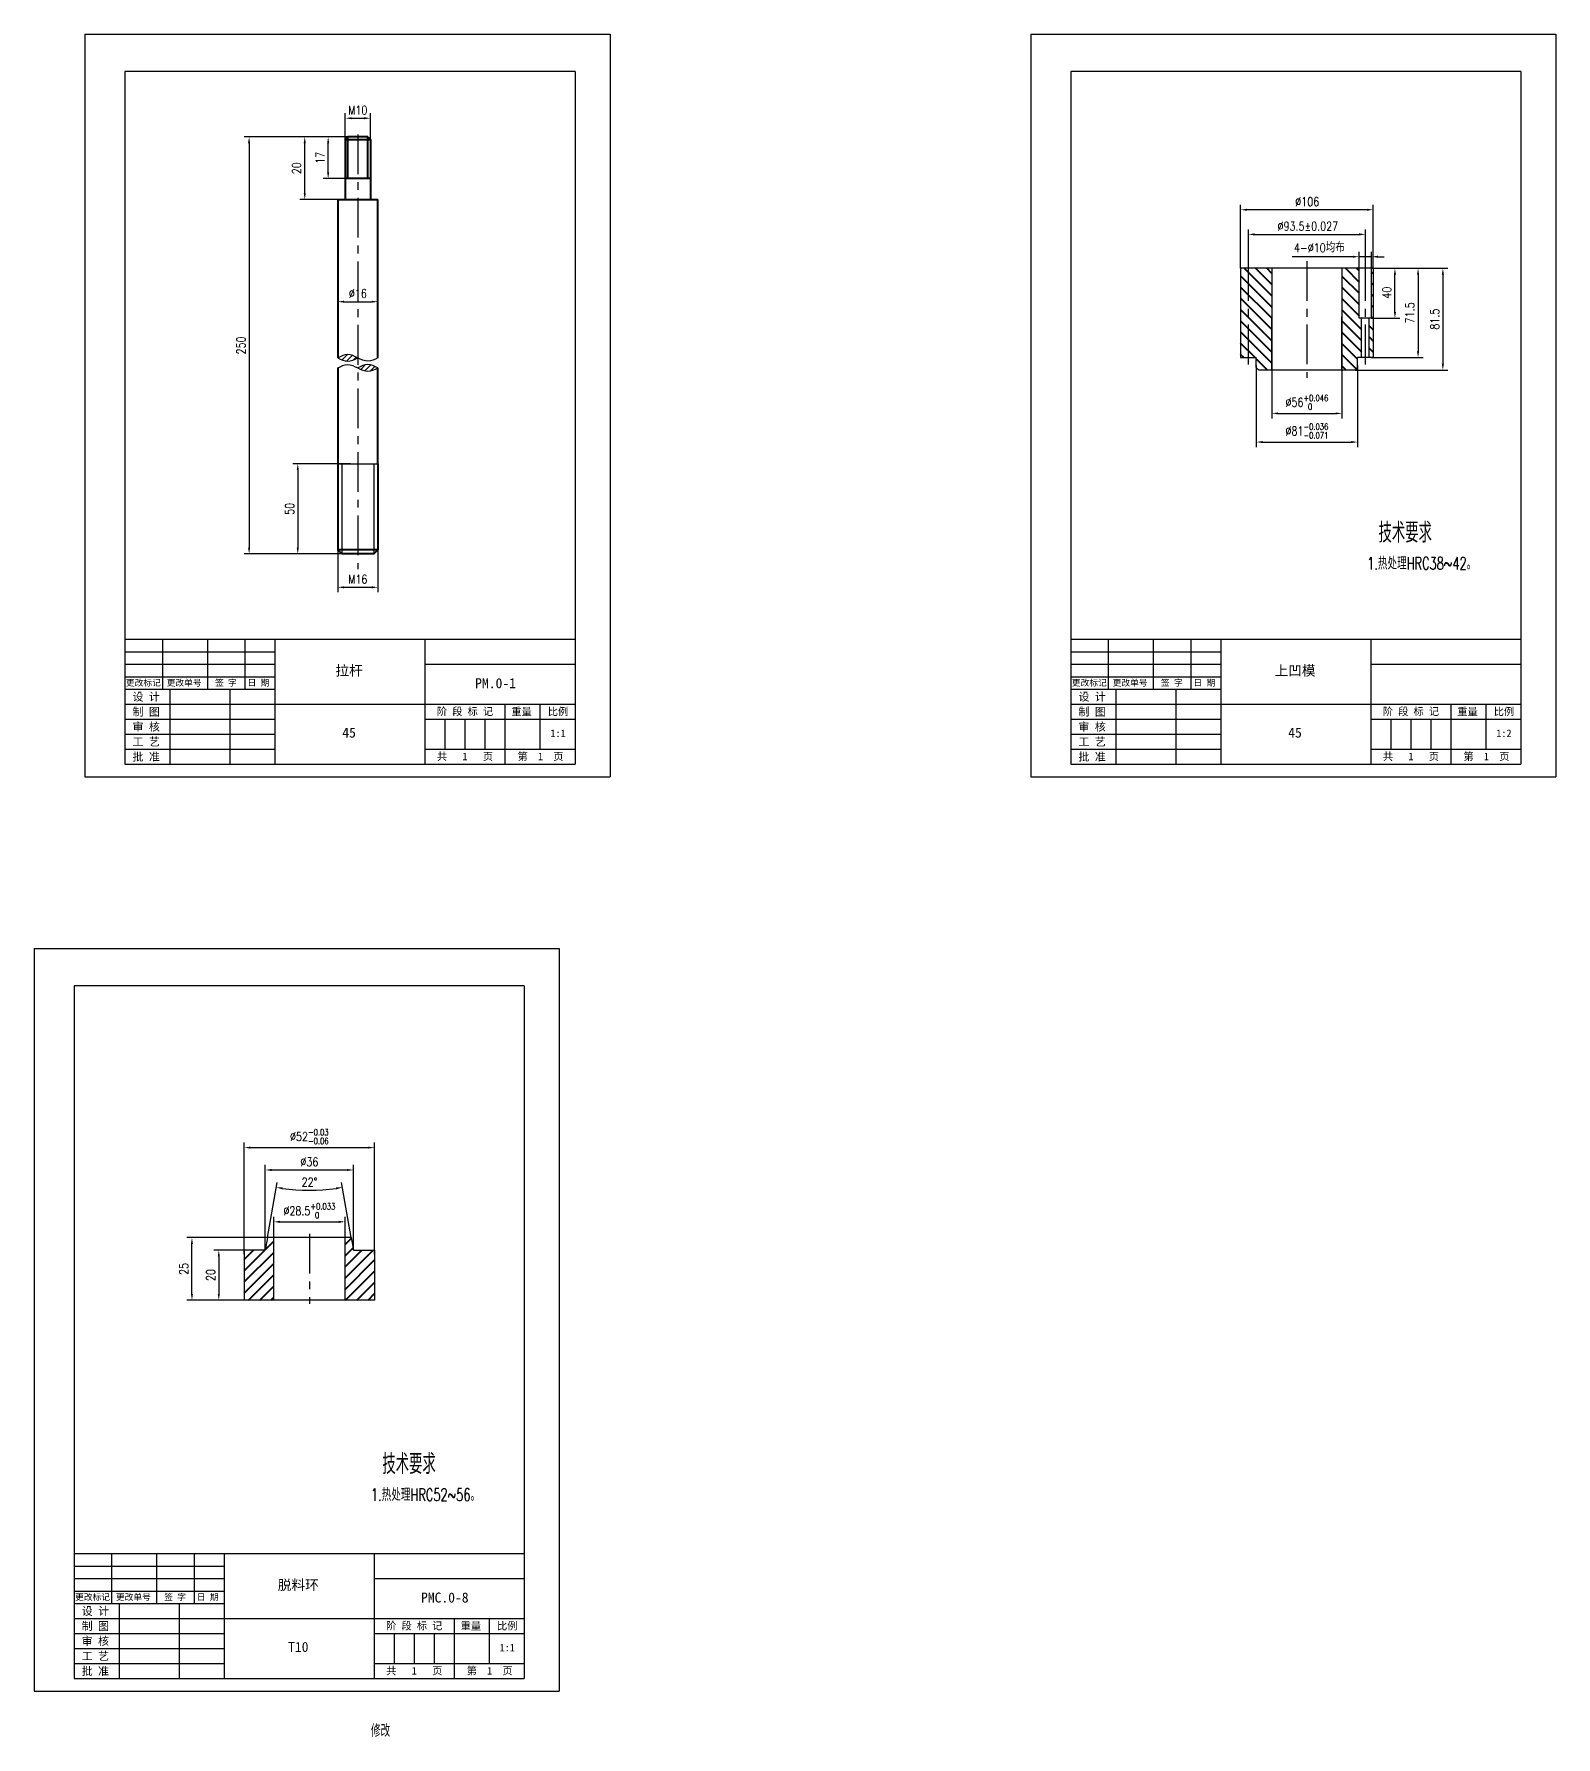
# Model space of a CAD drawing. Extents: x -23172 to -18855, y 7404 to 10591.
# Drawn here: x -20026 to -19417, y 8829 to 9510 of the extents above; entities that cross this region are included whole.
import ezdxf
from ezdxf.enums import TextEntityAlignment as Align

# ---------------------------------------------------------------- set-up
doc = ezdxf.new("R2010")
doc.units = 0
doc.header["$LTSCALE"] = 10
doc.linetypes.add('CENTER', pattern=[50.8, 31.75, -6.35, 6.35, -6.35])
doc.layers.get('DEFPOINTS').update_dxf_attribs({"linetype": 'CONTINUOUS'})
for name, color, linetype in [('2细线层', 3, 'CONTINUOUS'), ('3中心线层', 1, 'CENTER'), ('6文字层', 3, 'CONTINUOUS'), ('7标注层', 4, 'CONTINUOUS'), ('CONT', 3, 'CONTINUOUS'), ('TEXT', 1, 'CONTINUOUS')]:
    doc.layers.add(name, color=color, linetype=linetype)
doc.layers.add('YELLOW', color=2, linetype='CONTINUOUS', lineweight=40)
doc.styles.add('CHINA1', font='')
doc.styles.add('PC_TEXTSTYLE', font='txt.shx', dxfattribs={"width": 0.8, "bigfont": 'hzfs.shx'})
doc.styles.get('CHINA1').set_extended_font_data('SimSun')
doc.dimstyles.new('TH_GBDIM', dxfattribs={"dimtxt": 3.5, "dimasz": 2.5, "dimexe": 2, "dimexo": 0, "dimgap": 1.5, "dimtad": 1, "dimdec": 1, "dimzin": 0, "dimdsep": 46, "dimtxsty": 'PC_TEXTSTYLE', "dimcen": 2.5, "dimadec": 0, "dimazin": 0, "dimtfac": 0.714286, "dimtdec": 4, "dimtmove": 0, "dimatfit": 3, "dimfxl": 1, "dimtolj": 1, "dimtzin": 0, "dimarcsym": 0})

# ---------------------------------------------------------------- blocks, each defined once
blk = doc.blocks.new('*D290')
at = {"layer": '7标注层', "color": 0, "lineweight": -2, "ltscale": 0.5}
for p, q in [((-19898.35, 9469.02), (-19941.7, 9469.02)), ((-19939.7, 9466.52), (-19939.7, 9304.77)), ((-19898.35, 9302.27), (-19941.7, 9302.27))]:
    blk.add_line(p, q, dxfattribs=at)
at = {"layer": '7标注层', "color": 0, "lineweight": -3, "ltscale": 0.5}
for points in [[(-19940.12, 9466.52), (-19939.28, 9466.52), (-19939.7, 9469.02)], [(-19940.12, 9304.77), (-19939.28, 9304.77), (-19939.7, 9302.27)]]:
    blk.add_solid(points, dxfattribs=at)
at = {"layer": 'DEFPOINTS', "color": 0, "lineweight": -3, "ltscale": 0.5}
for p in [(-19898.35, 9469.02), (-19939.7, 9302.27), (-19898.35, 9302.27)]:
    blk.add_point(p, dxfattribs=at)
at = {"layer": '7标注层', "color": 0, "lineweight": -3, "ltscale": 0.5, "insert": (-19942.95, 9385.64), "char_height": 3.5, "attachment_point": 5, "rotation": 90, "style": 'PC_TEXTSTYLE'}
blk.add_mtext('\\A1;250{}{}', dxfattribs=at)
blk = doc.blocks.new('*D291')
at = {"layer": '7标注层', "color": 0, "lineweight": -2, "ltscale": 0.5}
for p, q in [((-19899.35, 9469.02), (-19919.45, 9469.02)), ((-19917.45, 9446.52), (-19917.45, 9466.52)), ((-19899.35, 9444.02), (-19919.45, 9444.02))]:
    blk.add_line(p, q, dxfattribs=at)
at = {"layer": '7标注层', "color": 0, "lineweight": -3, "ltscale": 0.5}
for points in [[(-19917.87, 9466.52), (-19917.03, 9466.52), (-19917.45, 9469.02)], [(-19917.87, 9446.52), (-19917.03, 9446.52), (-19917.45, 9444.02)]]:
    blk.add_solid(points, dxfattribs=at)
at = {"layer": 'DEFPOINTS', "color": 0, "lineweight": -3, "ltscale": 0.5}
for p in [(-19917.45, 9469.02), (-19899.35, 9469.02), (-19899.35, 9444.02)]:
    blk.add_point(p, dxfattribs=at)
at = {"layer": '7标注层', "color": 0, "lineweight": -3, "ltscale": 0.5, "insert": (-19920.7, 9456.52), "char_height": 3.5, "attachment_point": 5, "rotation": 90, "style": 'PC_TEXTSTYLE'}
blk.add_mtext('\\A1;20{}{}', dxfattribs=at)
blk = doc.blocks.new('*D292')
at = {"layer": '7标注层', "color": 0, "lineweight": -2, "ltscale": 0.5}
for p, q in [((-19898.82, 9469.02), (-19910.08, 9469.02)), ((-19908.08, 9454.85), (-19908.08, 9466.52)), ((-19898.82, 9452.35), (-19910.08, 9452.35))]:
    blk.add_line(p, q, dxfattribs=at)
at = {"layer": '7标注层', "color": 0, "lineweight": -3, "ltscale": 0.5}
for points in [[(-19908.5, 9466.52), (-19907.67, 9466.52), (-19908.08, 9469.02)], [(-19908.5, 9454.85), (-19907.67, 9454.85), (-19908.08, 9452.35)]]:
    blk.add_solid(points, dxfattribs=at)
at = {"layer": 'DEFPOINTS', "color": 0, "lineweight": -3, "ltscale": 0.5}
for p in [(-19908.08, 9469.02), (-19898.82, 9469.02), (-19898.82, 9452.35)]:
    blk.add_point(p, dxfattribs=at)
at = {"layer": '7标注层', "color": 0, "lineweight": -3, "ltscale": 0.5, "insert": (-19911.33, 9460.69), "char_height": 3.5, "attachment_point": 5, "rotation": 90, "style": 'PC_TEXTSTYLE'}
blk.add_mtext('\\A1;17{}{}', dxfattribs=at)
blk = doc.blocks.new('*D293')
at = {"layer": '7标注层', "color": 0, "lineweight": -2, "ltscale": 0.5}
for p, q in [((-19899.16, 9338.35), (-19922.24, 9338.35)), ((-19920.24, 9335.85), (-19920.24, 9304.77)), ((-19899.16, 9302.27), (-19922.24, 9302.27))]:
    blk.add_line(p, q, dxfattribs=at)
at = {"layer": '7标注层', "color": 0, "lineweight": -3, "ltscale": 0.5}
for points in [[(-19920.66, 9335.85), (-19919.82, 9335.85), (-19920.24, 9338.35)], [(-19920.66, 9304.77), (-19919.82, 9304.77), (-19920.24, 9302.27)]]:
    blk.add_solid(points, dxfattribs=at)
at = {"layer": 'DEFPOINTS', "color": 0, "lineweight": -3, "ltscale": 0.5}
for p in [(-19899.16, 9338.35), (-19920.24, 9302.27), (-19899.16, 9302.27)]:
    blk.add_point(p, dxfattribs=at)
at = {"layer": '7标注层', "color": 0, "lineweight": -3, "ltscale": 0.5, "insert": (-19923.49, 9320.31), "char_height": 3.5, "attachment_point": 5, "rotation": 90, "style": 'PC_TEXTSTYLE'}
blk.add_mtext('\\A1;50{}{}', dxfattribs=at)
blk = doc.blocks.new('*D294')
at = {"layer": '7标注层', "color": 0, "lineweight": -2, "ltscale": 0.5}
for p, q in [((-19904.22, 9402.37), (-19904.22, 9405.15)), ((-19888.22, 9402.37), (-19888.22, 9405.15)), ((-19901.72, 9403.15), (-19890.72, 9403.15))]:
    blk.add_line(p, q, dxfattribs=at)
at = {"layer": '7标注层', "color": 0, "lineweight": -3, "ltscale": 0.5}
for points in [[(-19901.72, 9403.57), (-19901.72, 9402.74), (-19904.22, 9403.15)], [(-19890.72, 9403.57), (-19890.72, 9402.74), (-19888.22, 9403.15)]]:
    blk.add_solid(points, dxfattribs=at)
at = {"layer": 'DEFPOINTS', "color": 0, "lineweight": -3, "ltscale": 0.5}
for p in [(-19904.22, 9402.37), (-19888.22, 9403.15), (-19888.22, 9402.37)]:
    blk.add_point(p, dxfattribs=at)
at = {"layer": '7标注层', "color": 0, "lineweight": -3, "ltscale": 0.5, "insert": (-19896.22, 9406.4), "char_height": 3.5, "attachment_point": 5, "style": 'PC_TEXTSTYLE'}
blk.add_mtext('\\A1;%%c16{}{}', dxfattribs=at)
blk = doc.blocks.new('*D295')
at = {"layer": '7标注层', "color": 0, "lineweight": -2, "ltscale": 0.5}
for p, q in [((-19904.22, 9313.09), (-19904.22, 9286.95)), ((-19888.22, 9313.09), (-19888.22, 9286.95)), ((-19901.72, 9288.95), (-19890.72, 9288.95))]:
    blk.add_line(p, q, dxfattribs=at)
at = {"layer": '7标注层', "color": 0, "lineweight": -3, "ltscale": 0.5}
for points in [[(-19901.72, 9289.36), (-19901.72, 9288.53), (-19904.22, 9288.95)], [(-19890.72, 9289.36), (-19890.72, 9288.53), (-19888.22, 9288.95)]]:
    blk.add_solid(points, dxfattribs=at)
at = {"layer": 'DEFPOINTS', "color": 0, "lineweight": -3, "ltscale": 0.5}
for p in [(-19904.22, 9313.09), (-19888.22, 9313.09), (-19888.22, 9288.95)]:
    blk.add_point(p, dxfattribs=at)
at = {"layer": '7标注层', "color": 0, "lineweight": -3, "ltscale": 0.5, "insert": (-19896.22, 9292.2), "char_height": 3.5, "attachment_point": 5, "style": 'PC_TEXTSTYLE'}
blk.add_mtext('\\A1;M16{}{}', dxfattribs=at)
blk = doc.blocks.new('*D296')
at = {"layer": '7标注层', "color": 0, "lineweight": -2, "ltscale": 0.5}
for p, q in [((-19901.22, 9462.98), (-19901.22, 9478.51)), ((-19891.22, 9462.98), (-19891.22, 9478.51)), ((-19898.72, 9476.51), (-19893.72, 9476.51))]:
    blk.add_line(p, q, dxfattribs=at)
at = {"layer": '7标注层', "color": 0, "lineweight": -3, "ltscale": 0.5}
for points in [[(-19898.72, 9476.92), (-19898.72, 9476.09), (-19901.22, 9476.51)], [(-19893.72, 9476.92), (-19893.72, 9476.09), (-19891.22, 9476.51)]]:
    blk.add_solid(points, dxfattribs=at)
at = {"layer": 'DEFPOINTS', "color": 0, "lineweight": -3, "ltscale": 0.5}
for p in [(-19891.22, 9476.51), (-19901.22, 9462.98), (-19891.22, 9462.98)]:
    blk.add_point(p, dxfattribs=at)
at = {"layer": '7标注层', "color": 0, "lineweight": -3, "ltscale": 0.5, "insert": (-19896.22, 9479.76), "char_height": 3.5, "attachment_point": 5, "style": 'PC_TEXTSTYLE'}
blk.add_mtext('\\A1;M10{}{}', dxfattribs=at)
blk = doc.blocks.new('*D311')
at = {"layer": '7标注层', "color": 0, "lineweight": -2, "ltscale": 0.5}
for p, q in [((-19543.21, 9416.5), (-19543.21, 9441.9)), ((-19492.71, 9439.9), (-19540.71, 9439.9)), ((-19490.21, 9416.5), (-19490.21, 9441.9))]:
    blk.add_line(p, q, dxfattribs=at)
at = {"layer": '7标注层', "color": 0, "lineweight": -3, "ltscale": 0.5}
for points in [[(-19540.71, 9440.31), (-19540.71, 9439.48), (-19543.21, 9439.9)], [(-19492.71, 9440.31), (-19492.71, 9439.48), (-19490.21, 9439.9)]]:
    blk.add_solid(points, dxfattribs=at)
at = {"layer": 'DEFPOINTS', "color": 0, "lineweight": -3, "ltscale": 0.5}
for p in [(-19543.21, 9439.9), (-19543.21, 9416.5), (-19490.21, 9416.5)]:
    blk.add_point(p, dxfattribs=at)
at = {"layer": '7标注层', "color": 0, "lineweight": -3, "ltscale": 0.5, "insert": (-19516.59, 9443.15), "char_height": 3.5, "attachment_point": 5, "style": 'PC_TEXTSTYLE'}
blk.add_mtext('\\A1;%%c106{}{}', dxfattribs=at)
blk = doc.blocks.new('*D313')
at = {"layer": '7标注层', "color": 0, "lineweight": -2, "ltscale": 0.5}
for p, q in [((-19540.12, 9414.03), (-19540.12, 9432.05)), ((-19493.34, 9414.03), (-19493.34, 9432.05)), ((-19537.62, 9430.05), (-19495.84, 9430.05))]:
    blk.add_line(p, q, dxfattribs=at)
at = {"layer": '7标注层', "color": 0, "lineweight": -3, "ltscale": 0.5}
for points in [[(-19537.62, 9430.47), (-19537.62, 9429.63), (-19540.12, 9430.05)], [(-19495.84, 9430.47), (-19495.84, 9429.63), (-19493.34, 9430.05)]]:
    blk.add_solid(points, dxfattribs=at)
at = {"layer": 'DEFPOINTS', "color": 0, "lineweight": -3, "ltscale": 0.5}
for p in [(-19493.34, 9430.05), (-19540.12, 9414.03), (-19493.34, 9414.03)]:
    blk.add_point(p, dxfattribs=at)
at = {"layer": '7标注层', "color": 0, "lineweight": -3, "ltscale": 0.5, "insert": (-19516.34, 9433.3), "char_height": 3.5, "attachment_point": 5, "style": 'PC_TEXTSTYLE'}
blk.add_mtext('\\A1;%%c93.5{}{%%p0.027}', dxfattribs=at)
blk = doc.blocks.new('*D314')
at = {"layer": '7标注层', "color": 0, "lineweight": -2, "ltscale": 0.5}
for p, q in [((-19498.34, 9421.12), (-19522.66, 9421.12)), ((-19495.84, 9413.91), (-19495.84, 9423.12)), ((-19490.84, 9421.12), (-19495.84, 9421.12)), ((-19490.84, 9413.91), (-19490.84, 9423.12)), ((-19488.34, 9421.12), (-19485.84, 9421.12))]:
    blk.add_line(p, q, dxfattribs=at)
at = {"layer": '7标注层', "color": 0, "lineweight": -3, "ltscale": 0.5}
for points in [[(-19498.34, 9421.54), (-19498.34, 9420.71), (-19495.84, 9421.12)], [(-19488.34, 9421.54), (-19488.34, 9420.71), (-19490.84, 9421.12)]]:
    blk.add_solid(points, dxfattribs=at)
at = {"layer": 'DEFPOINTS', "color": 0, "lineweight": -3, "ltscale": 0.5}
for p in [(-19490.84, 9421.12), (-19495.84, 9413.91), (-19490.84, 9413.91)]:
    blk.add_point(p, dxfattribs=at)
at = {"layer": '7标注层', "color": 0, "lineweight": -3, "ltscale": 0.5, "insert": (-19511.75, 9424.68), "char_height": 3.5, "attachment_point": 5, "style": 'PC_TEXTSTYLE'}
blk.add_mtext('\\A1;4-%%c10均布{}{}', dxfattribs=at)
blk = doc.blocks.new('*D315')
at = {"layer": '7标注层', "color": 0, "lineweight": -2, "ltscale": 0.5}
for p, q in [((-19490.84, 9416.5), (-19479.51, 9416.5)), ((-19481.51, 9399), (-19481.51, 9414)), ((-19490.84, 9396.5), (-19479.51, 9396.5))]:
    blk.add_line(p, q, dxfattribs=at)
at = {"layer": '7标注层', "color": 0, "lineweight": -3, "ltscale": 0.5}
for points in [[(-19481.93, 9414), (-19481.09, 9414), (-19481.51, 9416.5)], [(-19481.93, 9399), (-19481.09, 9399), (-19481.51, 9396.5)]]:
    blk.add_solid(points, dxfattribs=at)
at = {"layer": 'DEFPOINTS', "color": 0, "lineweight": -3, "ltscale": 0.5}
for p in [(-19490.84, 9416.5), (-19481.51, 9416.5), (-19490.84, 9396.5)]:
    blk.add_point(p, dxfattribs=at)
at = {"layer": '7标注层', "color": 0, "lineweight": -3, "ltscale": 0.5, "insert": (-19484.76, 9406.77), "char_height": 3.5, "attachment_point": 5, "rotation": 90, "style": 'PC_TEXTSTYLE'}
blk.add_mtext('\\A1;40{}{}', dxfattribs=at)
blk = doc.blocks.new('*D316')
at = {"layer": '7标注层', "color": 0, "lineweight": -2, "ltscale": 0.5}
for p, q in [((-19490.84, 9416.5), (-19470.27, 9416.5)), ((-19472.27, 9414), (-19472.27, 9383.3)), ((-19490.84, 9380.8), (-19470.27, 9380.8))]:
    blk.add_line(p, q, dxfattribs=at)
at = {"layer": '7标注层', "color": 0, "lineweight": -3, "ltscale": 0.5}
for points in [[(-19472.68, 9414), (-19471.85, 9414), (-19472.27, 9416.5)], [(-19472.68, 9383.3), (-19471.85, 9383.3), (-19472.27, 9380.8)]]:
    blk.add_solid(points, dxfattribs=at)
at = {"layer": 'DEFPOINTS', "color": 0, "lineweight": -3, "ltscale": 0.5}
for p in [(-19490.84, 9416.5), (-19490.84, 9380.8), (-19472.27, 9380.8)]:
    blk.add_point(p, dxfattribs=at)
at = {"layer": '7标注层', "color": 0, "lineweight": -3, "ltscale": 0.5, "insert": (-19475.52, 9398.65), "char_height": 3.5, "attachment_point": 5, "rotation": 90, "style": 'PC_TEXTSTYLE'}
blk.add_mtext('\\A1;71.5{}{}', dxfattribs=at)
blk = doc.blocks.new('*D317')
at = {"layer": '7标注层', "color": 0, "lineweight": -2, "ltscale": 0.5}
for p, q in [((-19490.21, 9416.5), (-19460.34, 9416.5)), ((-19462.34, 9414), (-19462.34, 9378.3)), ((-19497.46, 9375.8), (-19460.34, 9375.8))]:
    blk.add_line(p, q, dxfattribs=at)
at = {"layer": '7标注层', "color": 0, "lineweight": -3, "ltscale": 0.5}
for points in [[(-19462.76, 9414), (-19461.92, 9414), (-19462.34, 9416.5)], [(-19462.76, 9378.3), (-19461.92, 9378.3), (-19462.34, 9375.8)]]:
    blk.add_solid(points, dxfattribs=at)
at = {"layer": 'DEFPOINTS', "color": 0, "lineweight": -3, "ltscale": 0.5}
for p in [(-19490.21, 9416.5), (-19497.46, 9375.8), (-19462.34, 9375.8)]:
    blk.add_point(p, dxfattribs=at)
at = {"layer": '7标注层', "color": 0, "lineweight": -3, "ltscale": 0.5, "insert": (-19465.59, 9396.15), "char_height": 3.5, "attachment_point": 5, "rotation": 90, "style": 'PC_TEXTSTYLE'}
blk.add_mtext('\\A1;81.5{}{}', dxfattribs=at)
blk = doc.blocks.new('*D318')
at = {"layer": '7标注层', "color": 0, "lineweight": -2, "ltscale": 0.5}
for p, q in [((-19536.96, 9377.66), (-19536.96, 9345.02)), ((-19496.46, 9377.66), (-19496.46, 9345.02)), ((-19534.46, 9347.02), (-19498.96, 9347.02))]:
    blk.add_line(p, q, dxfattribs=at)
at = {"layer": '7标注层', "color": 0, "lineweight": -3, "ltscale": 0.5}
for points in [[(-19534.46, 9347.44), (-19534.46, 9346.61), (-19536.96, 9347.02)], [(-19498.96, 9347.44), (-19498.96, 9346.61), (-19496.46, 9347.02)]]:
    blk.add_solid(points, dxfattribs=at)
at = {"layer": 'DEFPOINTS', "color": 0, "lineweight": -3, "ltscale": 0.5}
for p in [(-19536.96, 9377.66), (-19496.46, 9377.66), (-19496.46, 9347.02)]:
    blk.add_point(p, dxfattribs=at)
at = {"layer": '7标注层', "color": 0, "lineweight": -3, "ltscale": 0.5, "insert": (-19516.71, 9351.44), "char_height": 3.5, "attachment_point": 5, "style": 'PC_TEXTSTYLE'}
blk.add_mtext('\\A1;%%c81{}{\\H0.7143x;\\S-0.036^ -0.071;}', dxfattribs=at)
blk = doc.blocks.new('*D319')
at = {"layer": '7标注层', "color": 0, "lineweight": -2, "ltscale": 0.5}
for p, q in [((-19530.71, 9380.57), (-19530.71, 9356.48)), ((-19502.71, 9380.57), (-19502.71, 9356.48)), ((-19528.21, 9358.48), (-19505.21, 9358.48))]:
    blk.add_line(p, q, dxfattribs=at)
at = {"layer": '7标注层', "color": 0, "lineweight": -3, "ltscale": 0.5}
for points in [[(-19528.21, 9358.89), (-19528.21, 9358.06), (-19530.71, 9358.48)], [(-19505.21, 9358.89), (-19505.21, 9358.06), (-19502.71, 9358.48)]]:
    blk.add_solid(points, dxfattribs=at)
at = {"layer": 'DEFPOINTS', "color": 0, "lineweight": -3, "ltscale": 0.5}
for p in [(-19530.71, 9380.57), (-19502.71, 9380.57), (-19502.71, 9358.48)]:
    blk.add_point(p, dxfattribs=at)
at = {"layer": '7标注层', "color": 0, "lineweight": -3, "ltscale": 0.5, "insert": (-19516.71, 9362.89), "char_height": 3.5, "attachment_point": 5, "style": 'PC_TEXTSTYLE'}
blk.add_mtext('\\A1;%%c56{}{\\H0.7143x;\\S+0.046^  0;}', dxfattribs=at)
blk = doc.blocks.new('*D322')
at = {"layer": '7标注层', "color": 0, "lineweight": -2, "ltscale": 0.5}
for p, q in [((-19941.64, 9023.92), (-19953.82, 9023.92)), ((-19951.82, 9021.42), (-19951.82, 9006.42)), ((-19941.64, 9003.92), (-19953.82, 9003.92))]:
    blk.add_line(p, q, dxfattribs=at)
at = {"layer": '7标注层', "color": 0, "lineweight": -3, "ltscale": 0.5}
for points in [[(-19952.23, 9021.42), (-19951.4, 9021.42), (-19951.82, 9023.92)], [(-19952.23, 9006.42), (-19951.4, 9006.42), (-19951.82, 9003.92)]]:
    blk.add_solid(points, dxfattribs=at)
at = {"layer": 'DEFPOINTS', "color": 0, "lineweight": -3, "ltscale": 0.5}
for p in [(-19941.64, 9023.92), (-19951.82, 9003.92), (-19941.64, 9003.92)]:
    blk.add_point(p, dxfattribs=at)
at = {"layer": '7标注层', "color": 0, "lineweight": -3, "ltscale": 0.5, "insert": (-19955.07, 9013.92), "char_height": 3.5, "attachment_point": 5, "rotation": 90, "style": 'PC_TEXTSTYLE'}
blk.add_mtext('\\A1;20{}{}', dxfattribs=at)
blk = doc.blocks.new('*D321')
at = {"layer": '7标注层', "color": 0, "lineweight": -2, "ltscale": 0.5}
for p, q in [((-19921.47, 9028.92), (-19964.55, 9028.92)), ((-19962.55, 9006.42), (-19962.55, 9026.42)), ((-19921.47, 9003.92), (-19964.55, 9003.92))]:
    blk.add_line(p, q, dxfattribs=at)
at = {"layer": '7标注层', "color": 0, "lineweight": -3, "ltscale": 0.5}
for points in [[(-19962.96, 9026.42), (-19962.13, 9026.42), (-19962.55, 9028.92)], [(-19962.96, 9006.42), (-19962.13, 9006.42), (-19962.55, 9003.92)]]:
    blk.add_solid(points, dxfattribs=at)
at = {"layer": 'DEFPOINTS', "color": 0, "lineweight": -3, "ltscale": 0.5}
for p in [(-19962.55, 9028.92), (-19921.47, 9028.92), (-19921.47, 9003.92)]:
    blk.add_point(p, dxfattribs=at)
at = {"layer": '7标注层', "color": 0, "lineweight": -3, "ltscale": 0.5, "insert": (-19965.8, 9016.42), "char_height": 3.5, "attachment_point": 5, "rotation": 90, "style": 'PC_TEXTSTYLE'}
blk.add_mtext('\\A1;25{}{}', dxfattribs=at)
blk = doc.blocks.new('*D323')
at = {"layer": '7标注层', "color": 0, "lineweight": -2, "ltscale": 0.5}
for p, q in [((-19932.34, 9028.92), (-19928.45, 9050.97)), ((-19898.85, 9028.92), (-19902.74, 9050.97))]:
    blk.add_line(p, q, dxfattribs=at)
blk.add_arc((-19915.59, 9123.87), 76.03, 261.88402, 278.11598, dxfattribs=at)
at = {"layer": '7标注层', "color": 0, "lineweight": -3, "ltscale": 0.5}
for points in [[(-19926.39, 9048.19), (-19926.26, 9049.02), (-19928.8, 9049)], [(-19904.93, 9049.02), (-19904.79, 9048.19), (-19902.39, 9049)]]:
    blk.add_solid(points, dxfattribs=at)
at = {"layer": 'DEFPOINTS', "color": 0, "lineweight": -3, "ltscale": 0.5}
for p in [(-19920.02, 9047.97), (-19932.34, 9028.92), (-19898.85, 9028.92), (-19933.22, 9023.92), (-19897.97, 9023.92)]:
    blk.add_point(p, dxfattribs=at)
at = {"layer": '7标注层', "color": 0, "lineweight": -3, "ltscale": 0.5, "insert": (-19915.59, 9051.09), "char_height": 3.5, "attachment_point": 5, "style": 'PC_TEXTSTYLE'}
blk.add_mtext('\\A1;22%%d{}{}', dxfattribs=at)
blk = doc.blocks.new('*D325')
at = {"layer": '7标注层', "color": 0, "lineweight": -2, "ltscale": 0.5}
for p, q in [((-19941.64, 9022.33), (-19941.64, 9066.9)), ((-19939.14, 9064.9), (-19892.05, 9064.9)), ((-19889.55, 9022.33), (-19889.55, 9066.9))]:
    blk.add_line(p, q, dxfattribs=at)
at = {"layer": '7标注层', "color": 0, "lineweight": -3, "ltscale": 0.5}
for points in [[(-19939.14, 9065.32), (-19939.14, 9064.49), (-19941.64, 9064.9)], [(-19892.05, 9065.32), (-19892.05, 9064.49), (-19889.55, 9064.9)]]:
    blk.add_solid(points, dxfattribs=at)
at = {"layer": 'DEFPOINTS', "color": 0, "lineweight": -3, "ltscale": 0.5}
for p in [(-19889.55, 9064.9), (-19941.64, 9022.33), (-19889.55, 9022.33)]:
    blk.add_point(p, dxfattribs=at)
at = {"layer": '7标注层', "color": 0, "lineweight": -3, "ltscale": 0.5, "insert": (-19915.61, 9069.32), "char_height": 3.5, "attachment_point": 5, "style": 'PC_TEXTSTYLE'}
blk.add_mtext('\\A1;%%c52{}{\\H0.7143x;\\S-0.03^ -0.06;}', dxfattribs=at)
blk = doc.blocks.new('*D324')
at = {"layer": '7标注层', "color": 0, "lineweight": -2, "ltscale": 0.5}
for p, q in [((-19929.84, 9025.18), (-19929.84, 9037.22)), ((-19901.34, 9025.18), (-19901.34, 9037.22)), ((-19927.34, 9035.22), (-19903.84, 9035.22))]:
    blk.add_line(p, q, dxfattribs=at)
at = {"layer": '7标注层', "color": 0, "lineweight": -3, "ltscale": 0.5}
for points in [[(-19927.34, 9035.64), (-19927.34, 9034.8), (-19929.84, 9035.22)], [(-19903.84, 9035.64), (-19903.84, 9034.8), (-19901.34, 9035.22)]]:
    blk.add_solid(points, dxfattribs=at)
at = {"layer": 'DEFPOINTS', "color": 0, "lineweight": -3, "ltscale": 0.5}
for p in [(-19901.34, 9035.22), (-19929.84, 9025.18), (-19901.34, 9025.18)]:
    blk.add_point(p, dxfattribs=at)
at = {"layer": '7标注层', "color": 0, "lineweight": -3, "ltscale": 0.5, "insert": (-19915.59, 9039.64), "char_height": 3.5, "attachment_point": 5, "style": 'PC_TEXTSTYLE'}
blk.add_mtext('\\A1;%%c28.5{}{\\H0.7143x;\\S+0.033^  0;}', dxfattribs=at)
blk = doc.blocks.new('*D326')
at = {"layer": '7标注层', "color": 0, "lineweight": -2, "ltscale": 0.5}
for p, q in [((-19933.22, 9023.92), (-19933.22, 9057.96)), ((-19930.72, 9055.96), (-19900.47, 9055.96)), ((-19897.97, 9023.92), (-19897.97, 9057.96))]:
    blk.add_line(p, q, dxfattribs=at)
at = {"layer": '7标注层', "color": 0, "lineweight": -3, "ltscale": 0.5}
for points in [[(-19930.72, 9056.37), (-19930.72, 9055.54), (-19933.22, 9055.96)], [(-19900.47, 9056.37), (-19900.47, 9055.54), (-19897.97, 9055.96)]]:
    blk.add_solid(points, dxfattribs=at)
at = {"layer": 'DEFPOINTS', "color": 0, "lineweight": -3, "ltscale": 0.5}
for p in [(-19897.97, 9055.96), (-19933.22, 9023.92), (-19897.97, 9023.92)]:
    blk.add_point(p, dxfattribs=at)
at = {"layer": '7标注层', "color": 0, "lineweight": -3, "ltscale": 0.5, "insert": (-19915.59, 9059.21), "char_height": 3.5, "attachment_point": 5, "style": 'PC_TEXTSTYLE'}
blk.add_mtext('\\A1;%%c36{}{}', dxfattribs=at)

msp = doc.modelspace()

# ---------------------------------------------------------------- hatches: boundary and pattern name
at = {"layer": '2细线层', "lineweight": 40}
h = msp.add_hatch(dxfattribs=at)
h.set_pattern_fill('ANSI31', color=256, angle=270, style=0)
h.paths.add_polyline_path([(-19530.71, 9416.5), (-19543.21, 9416.5), (-19543.21, 9380.8), (-19536.96, 9380.8), (-19536.96, 9376.8), (-19535.96, 9375.8), (-19530.71, 9375.8)])
h.paths.add_polyline_path([(-19502.71, 9375.8), (-19497.46, 9375.8), (-19496.46, 9376.8), (-19496.46, 9380.8), (-19494.84, 9380.8), (-19494.84, 9396.5), (-19495.84, 9396.5), (-19495.84, 9416.5), (-19502.71, 9416.5)])
h.paths.add_polyline_path([(-19491.84, 9380.8), (-19490.21, 9380.8), (-19490.21, 9416.5), (-19490.84, 9416.5), (-19490.84, 9396.5), (-19491.84, 9396.5)])
at = {"layer": '2细线层'}
h = msp.add_hatch(dxfattribs=at)
h.set_pattern_fill('ANSI31', color=3, scale=0.5, style=0)
edge = h.paths.add_edge_path()
edge.add_spline(control_points=[(-19896.22, 9380.66), (-19897.55, 9381.33), (-19900.22, 9382.66), (-19902.88, 9381.33), (-19904.22, 9380.66)], knot_values=[0, 0, 0, 0, 4.21637, 8.43274, 8.43274, 8.43274, 8.43274], degree=3, periodic=0)
edge.add_spline(control_points=[(-19904.22, 9380.66), (-19902.88, 9379.99), (-19900.22, 9378.66), (-19897.55, 9379.99), (-19896.22, 9380.66)], knot_values=[0, 0, 0, 0, 4.21637, 8.43274, 8.43274, 8.43274, 8.43274], degree=3, periodic=0)
h = msp.add_hatch(dxfattribs=at)
h.set_pattern_fill('ANSI31', color=3, scale=0.5, style=0)
edge = h.paths.add_edge_path()
edge.add_spline(control_points=[(-19896.22, 9376.66), (-19894.88, 9375.99), (-19892.22, 9374.66), (-19889.55, 9375.99), (-19888.22, 9376.66)], knot_values=[0, 0, 0, 0, 4.21637, 8.43274, 8.43274, 8.43274, 8.43274], degree=3, periodic=0)
edge.add_spline(control_points=[(-19888.22, 9376.66), (-19889.55, 9377.33), (-19892.22, 9378.66), (-19894.88, 9377.33), (-19896.22, 9376.66)], knot_values=[0, 0, 0, 0, 4.21637, 8.43274, 8.43274, 8.43274, 8.43274], degree=3, periodic=0)
at = {"layer": '2细线层', "lineweight": 40}
h = msp.add_hatch(dxfattribs=at)
h.set_pattern_fill('ANSI31', color=256, style=0)
h.set_pattern_definition([(45, (1552.4027, -400.303), (-2.24506403, 2.24506403), [])])
h.paths.add_polyline_path([(-19941.64, 9003.92), (-19929.84, 9003.92), (-19929.84, 9028.92), (-19932.34, 9028.92), (-19933.22, 9023.92), (-19941.64, 9023.92)])
h = msp.add_hatch(dxfattribs=at)
h.set_pattern_fill('ANSI31', color=256, style=0)
h.set_pattern_definition([(45, (478.7648, -17.5524), (-2.24506403, 2.24506403), [])])
h.paths.add_polyline_path([(-19889.55, 9003.92), (-19901.34, 9003.92), (-19901.34, 9028.92), (-19898.85, 9028.92), (-19897.97, 9023.92), (-19889.55, 9023.92)])

# ---------------------------------------------------------------- linework, layer by layer
for p, q in [((-19900.22, 9452.35), (-19900.22, 9469.02)), ((-19892.22, 9452.35), (-19892.22, 9469.02))]:
    msp.add_line(p, q, dxfattribs=at)
at = {"layer": '2细线层', "color": 3}
for p, q in [((-19902.62, 9338.35), (-19902.62, 9302.27)), ((-19889.82, 9338.35), (-19889.82, 9302.27))]:
    msp.add_line(p, q, dxfattribs=at)
at = {"layer": '3中心线层', "lineweight": -3, "ltscale": 0.05}
for p, q in [((-19896.22, 9470.03), (-19896.22, 9296.26)), ((-19540.09, 9378.09), (-19540.09, 9417.98)), ((-19516.71, 9419.38), (-19516.71, 9372.76)), ((-19493.34, 9378.09), (-19493.34, 9417.98)), ((-19915.59, 9030.47), (-19915.59, 9002.44))]:
    msp.add_line(p, q, dxfattribs=at)
at = {"layer": 'CONT', "lineweight": -3}
for p, q in [((-19974.38, 9268.16), (-19974.38, 9248.16)), ((-19956.38, 9268.16), (-19956.38, 9248.16)), ((-19941.38, 9268.16), (-19941.38, 9248.16)), ((-19929.38, 9268.16), (-19929.38, 9218.16)), ((-19869.38, 9268.16), (-19869.38, 9218.16)), ((-19596.13, 9268.16), (-19596.13, 9248.16)), ((-19578.13, 9268.16), (-19578.13, 9248.16)), ((-19563.13, 9268.16), (-19563.13, 9248.16)), ((-19551.13, 9268.16), (-19551.13, 9218.16)), ((-19491.13, 9268.16), (-19491.13, 9218.16)), ((-19989.38, 9263.16), (-19929.38, 9263.16)), ((-19611.13, 9263.16), (-19551.13, 9263.16)), ((-19989.38, 9258.16), (-19929.38, 9258.16)), ((-19869.38, 9258.16), (-19809.38, 9258.16)), ((-19611.13, 9258.16), (-19551.13, 9258.16)), ((-19491.13, 9258.16), (-19431.13, 9258.16)), ((-19989.38, 9253.16), (-19929.38, 9253.16)), ((-19971.38, 9248.16), (-19971.38, 9218.16)), ((-19947.38, 9248.16), (-19947.38, 9218.16)), ((-19611.13, 9253.16), (-19551.13, 9253.16)), ((-19593.13, 9248.16), (-19593.13, 9218.16)), ((-19569.13, 9248.16), (-19569.13, 9218.16)), ((-19989.38, 9242.16), (-19809.38, 9242.16)), ((-19837.38, 9242.16), (-19837.38, 9218.16)), ((-19823.38, 9242.16), (-19823.38, 9224.16)), ((-19611.13, 9242.16), (-19431.13, 9242.16)), ((-19459.13, 9242.16), (-19459.13, 9218.16)), ((-19445.13, 9242.16), (-19445.13, 9224.16)), ((-19989.38, 9236.16), (-19929.38, 9236.16)), ((-19869.38, 9236.16), (-19809.38, 9236.16)), ((-19861.38, 9236.16), (-19861.38, 9224.16)), ((-19853.38, 9236.16), (-19853.38, 9224.16)), ((-19845.38, 9236.16), (-19845.38, 9224.16)), ((-19611.13, 9236.16), (-19551.13, 9236.16)), ((-19491.13, 9236.16), (-19431.13, 9236.16)), ((-19483.13, 9236.16), (-19483.13, 9224.16)), ((-19475.13, 9236.16), (-19475.13, 9224.16)), ((-19467.13, 9236.16), (-19467.13, 9224.16)), ((-19989.38, 9230.16), (-19929.38, 9230.16)), ((-19611.13, 9230.16), (-19551.13, 9230.16)), ((-19989.38, 9224.16), (-19929.38, 9224.16)), ((-19869.38, 9224.16), (-19809.38, 9224.16)), ((-19611.13, 9224.16), (-19551.13, 9224.16)), ((-19491.13, 9224.16), (-19431.13, 9224.16)), ((-19994.69, 8902.57), (-19994.69, 8882.57)), ((-19976.69, 8902.57), (-19976.69, 8882.57)), ((-19961.69, 8902.57), (-19961.69, 8882.57)), ((-19949.69, 8902.57), (-19949.69, 8852.57)), ((-19889.69, 8902.57), (-19889.69, 8852.57)), ((-20009.69, 8897.57), (-19949.69, 8897.57)), ((-20009.69, 8892.57), (-19949.69, 8892.57)), ((-19889.69, 8892.57), (-19829.69, 8892.57)), ((-20009.69, 8887.57), (-19949.69, 8887.57)), ((-19991.69, 8882.57), (-19991.69, 8852.57)), ((-19967.69, 8882.57), (-19967.69, 8852.57)), ((-20009.69, 8876.57), (-19829.69, 8876.57)), ((-19857.69, 8876.57), (-19857.69, 8852.57)), ((-19843.69, 8876.57), (-19843.69, 8858.57)), ((-20009.69, 8870.57), (-19949.69, 8870.57)), ((-19889.69, 8870.57), (-19829.69, 8870.57)), ((-19881.69, 8870.57), (-19881.69, 8858.57)), ((-19873.69, 8870.57), (-19873.69, 8858.57)), ((-19865.69, 8870.57), (-19865.69, 8858.57)), ((-20009.69, 8864.57), (-19949.69, 8864.57)), ((-20009.69, 8858.57), (-19949.69, 8858.57)), ((-19889.69, 8858.57), (-19829.69, 8858.57))]:
    msp.add_line(p, q, dxfattribs=at)
at = {"layer": 'DEFPOINTS', "lineweight": -3}
for p, q in [((-20005.38, 9510.16), (-20005.38, 9213.16)), ((-20005.38, 9510.16), (-19795.38, 9510.16)), ((-19795.38, 9510.16), (-19795.38, 9213.16)), ((-19627.13, 9510.16), (-19627.13, 9213.16)), ((-19627.13, 9510.16), (-19417.13, 9510.16)), ((-19417.13, 9510.16), (-19417.13, 9213.16)), ((-20005.38, 9213.16), (-19795.38, 9213.16)), ((-19627.13, 9213.16), (-19417.13, 9213.16)), ((-20025.69, 9144.57), (-20025.69, 8847.57)), ((-20025.69, 9144.57), (-19815.69, 9144.57)), ((-19815.69, 9144.57), (-19815.69, 8847.57)), ((-20025.69, 8847.57), (-19815.69, 8847.57))]:
    msp.add_line(p, q, dxfattribs=at)
at = {"layer": 'YELLOW', "lineweight": -3}
for p, q in [((-19989.38, 9495.16), (-19989.38, 9218.16)), ((-19809.38, 9495.16), (-19989.38, 9495.16)), ((-19809.38, 9495.16), (-19809.38, 9218.16)), ((-19611.13, 9495.16), (-19611.13, 9218.16)), ((-19431.13, 9495.16), (-19611.13, 9495.16)), ((-19431.13, 9495.16), (-19431.13, 9218.16)), ((-19989.38, 9268.16), (-19809.38, 9268.16)), ((-19611.13, 9268.16), (-19431.13, 9268.16)), ((-19989.38, 9248.16), (-19929.38, 9248.16)), ((-19611.13, 9248.16), (-19551.13, 9248.16)), ((-19989.38, 9218.16), (-19809.38, 9218.16)), ((-19611.13, 9218.16), (-19431.13, 9218.16)), ((-20009.69, 9129.57), (-20009.69, 8852.57)), ((-19829.69, 9129.57), (-20009.69, 9129.57)), ((-19829.69, 9129.57), (-19829.69, 8852.57)), ((-20009.69, 8902.57), (-19829.69, 8902.57)), ((-20009.69, 8882.57), (-19949.69, 8882.57)), ((-20009.69, 8852.57), (-19829.69, 8852.57))]:
    msp.add_line(p, q, dxfattribs=at)
at = {"layer": 'YELLOW', "lineweight": 40, "ltscale": 7}
for p, q in [((-19901.22, 9468.02), (-19900.22, 9469.02)), ((-19901.22, 9468.02), (-19901.22, 9444.02)), ((-19901.22, 9468.02), (-19891.22, 9468.02)), ((-19892.22, 9469.02), (-19900.22, 9469.02)), ((-19892.22, 9469.02), (-19891.22, 9468.02)), ((-19891.22, 9468.02), (-19891.22, 9444.02)), ((-19891.22, 9452.35), (-19901.22, 9452.35)), ((-19904.22, 9444.02), (-19888.22, 9444.02)), ((-19904.22, 9444.02), (-19904.22, 9380.66)), ((-19888.22, 9338.35), (-19888.22, 9376.66)), ((-19904.22, 9338.35), (-19904.22, 9303.87)), ((-19888.22, 9338.35), (-19888.22, 9303.87)), ((-19888.22, 9303.87), (-19904.22, 9303.87)), ((-19902.62, 9302.27), (-19904.22, 9303.87)), ((-19889.82, 9302.27), (-19902.62, 9302.27)), ((-19889.82, 9302.27), (-19888.22, 9303.87))]:
    msp.add_line(p, q, dxfattribs=at)
at = {"layer": 'YELLOW', "lineweight": 40, "ltscale": 0.5}
for p, q in [((-19888.22, 9380.66), (-19888.22, 9444.02)), ((-19904.22, 9376.66), (-19904.22, 9338.35))]:
    msp.add_line(p, q, dxfattribs=at)
at = {"layer": 'YELLOW', "lineweight": -3, "ltscale": 0.5}
for p, q in [((-19490.21, 9416.5), (-19543.21, 9416.5)), ((-19543.21, 9416.5), (-19543.21, 9380.8)), ((-19530.71, 9416.5), (-19530.71, 9375.8)), ((-19502.71, 9416.5), (-19502.71, 9375.8)), ((-19495.84, 9396.5), (-19495.84, 9416.5)), ((-19490.84, 9396.5), (-19490.84, 9416.5)), ((-19490.21, 9416.5), (-19490.21, 9380.8)), ((-19530.71, 9375.8), (-19530.71, 9397.05)), ((-19502.71, 9375.8), (-19502.71, 9397.05)), ((-19490.84, 9396.5), (-19495.84, 9396.5)), ((-19494.84, 9380.8), (-19494.84, 9396.5)), ((-19491.84, 9380.8), (-19491.84, 9396.5)), ((-19543.21, 9380.8), (-19536.96, 9380.8)), ((-19536.96, 9376.8), (-19536.96, 9380.8)), ((-19536.96, 9376.8), (-19535.96, 9375.8)), ((-19496.46, 9376.8), (-19497.46, 9375.8)), ((-19496.46, 9376.8), (-19496.46, 9380.8)), ((-19490.21, 9380.8), (-19496.46, 9380.8)), ((-19497.46, 9375.8), (-19535.96, 9375.8)), ((-19904.22, 9338.35), (-19888.22, 9338.35)), ((-19932.34, 9028.92), (-19933.22, 9023.92)), ((-19898.85, 9028.92), (-19932.34, 9028.92)), ((-19929.84, 9003.92), (-19929.84, 9028.92)), ((-19901.34, 9003.92), (-19901.34, 9028.92)), ((-19898.85, 9028.92), (-19897.97, 9023.92)), ((-19941.64, 9023.92), (-19941.64, 9003.92)), ((-19933.22, 9023.92), (-19941.64, 9023.92)), ((-19897.97, 9023.92), (-19889.55, 9023.92)), ((-19889.55, 9023.92), (-19889.55, 9003.92)), ((-19889.55, 9003.92), (-19941.64, 9003.92))]:
    msp.add_line(p, q, dxfattribs=at)
for points in [[(-19896.22, 9380.66), (-19900.22, 9381.99), (-19904.22, 9380.66)], [(-19904.22, 9380.66), (-19900.22, 9379.33), (-19896.22, 9380.66)], [(-19904.22, 9376.66), (-19900.22, 9377.99), (-19896.22, 9376.66)], [(-19888.22, 9380.66), (-19892.22, 9379.33), (-19896.22, 9380.66)], [(-19888.22, 9376.66), (-19892.22, 9377.99), (-19896.22, 9376.66)], [(-19896.22, 9376.66), (-19892.22, 9375.33), (-19888.22, 9376.66)]]:
    msp.add_spline(points, degree=3, dxfattribs=at)

# ---------------------------------------------------------------- texts
at = {"layer": '6文字层', "lineweight": -3, "ltscale": 0.5, "style": 'PC_TEXTSTYLE', "width": 0.667}
for s, height, p in [('技术要求', 8, (-19488.06, 9306.82)), ('1.热处理HRC38~42。', 5, (-19492.61, 9296.04)), ('技术要求', 8, (-19886.41, 8934.41)), ('1.热处理HRC52~56。', 5, (-19890.96, 8923.63)), ('修改', 5, (-19890.96, 8829.29))]:
    msp.add_text(s, height=height, dxfattribs=at).set_placement(p)
at = {"layer": 'TEXT', "lineweight": -3, "style": 'CHINA1'}
for s, height, p in [('拉杆', 4, (-19899.71, 9253.64)), ('上凹模', 4, (-19521.46, 9253.64)), ('更改标记', 2.5, (-19981.98, 9249.53)), ('更改单号', 2.5, (-19965.66, 9249.53)), ('签 字', 2.5, (-19948.98, 9249.53)), ('日 期', 2.5, (-19935.96, 9249.53)), ('PM.0-1', 4, (-19841.14, 9248.6)), ('更改标记', 2.5, (-19603.73, 9249.53)), ('更改单号', 2.5, (-19587.4, 9249.53)), ('签 字', 2.5, (-19570.73, 9249.53)), ('日 期', 2.5, (-19557.71, 9249.53)), ('阶 段 标 记', 3, (-19853.35, 9237.81)), ('重量', 3, (-19830.73, 9237.75)), ('比例', 3, (-19816.17, 9237.75)), ('阶 段 标 记', 3, (-19475.1, 9237.81)), ('重量', 3, (-19452.48, 9237.75)), ('比例', 3, (-19437.92, 9237.75)), ('45', 4, (-19899.71, 9228.86)), ('1:1', 3, (-19816.17, 9229.07)), ('45', 4, (-19521.46, 9228.86)), ('1:2', 3, (-19437.92, 9229.07)), ('共   1   页', 3, (-19853.35, 9219.81)), ('第  1  页', 3, (-19823.18, 9219.81)), ('共   1   页', 3, (-19475.1, 9219.81)), ('第  1  页', 3, (-19444.93, 9219.81)), ('脱料环', 4, (-19920.03, 8888.05)), ('更改标记', 2.5, (-20002.29, 8883.94)), ('更改单号', 2.5, (-19985.97, 8883.94)), ('签 字', 2.5, (-19969.29, 8883.94)), ('日 期', 2.5, (-19956.27, 8883.94)), ('PMC.0-8', 4, (-19861.45, 8883.01)), ('阶 段 标 记', 3, (-19873.66, 8872.22)), ('重量', 3, (-19851.04, 8872.16)), ('比例', 3, (-19836.48, 8872.16)), ('T10', 4, (-19920.03, 8863.27)), ('1:1', 3, (-19836.48, 8863.48)), ('共   1   页', 3, (-19873.66, 8854.22)), ('第  1  页', 3, (-19843.49, 8854.22))]:
    msp.add_text(s, height=height, dxfattribs=at).set_placement(p, align=Align.CENTER)
for s, p in [('设 计', (-19986.31, 9243.58)), ('设 计', (-19608.06, 9243.58)), ('制 图', (-19986.31, 9237.58)), ('制 图', (-19608.06, 9237.58)), ('审 核', (-19986.31, 9231.58)), ('审 核', (-19608.06, 9231.58)), ('工 艺', (-19986.31, 9225.58)), ('工 艺', (-19608.06, 9225.58)), ('批 准', (-19986.31, 9219.58)), ('批 准', (-19608.06, 9219.58)), ('设 计', (-20006.62, 8877.99)), ('制 图', (-20006.62, 8871.99)), ('审 核', (-20006.62, 8865.99)), ('工 艺', (-20006.62, 8859.99)), ('批 准', (-20006.62, 8853.99))]:
    msp.add_text(s, height=3.2, dxfattribs=at).set_placement(p)

# ---------------------------------------------------------------- dimensions: what is measured, and where the dimension line sits
at = {"layer": '7标注层', "lineweight": -3, "ltscale": 0.5}
for base, p1, p2, angle, text, picture, middle in [((-19891.22, 9476.51), (-19901.22, 9462.98), (-19891.22, 9462.98), 180, 'M10{}{}', '*D296', (-19896.22, 9479.76)), ((-19939.7, 9302.27), (-19898.35, 9469.02), (-19898.35, 9302.27), 90, '250{}{}', '*D290', (-19942.95, 9385.64)), ((-19917.45, 9469.02), (-19899.35, 9444.02), (-19899.35, 9469.02), 270, '20{}{}', '*D291', (-19920.7, 9456.52)), ((-19908.08, 9469.02), (-19898.82, 9452.35), (-19898.82, 9469.02), 270, '17{}{}', '*D292', (-19911.33, 9460.69)), ((-19888.22, 9403.15), (-19904.22, 9402.37), (-19888.22, 9402.37), 180, '%%c16{}{}', '*D294', (-19896.22, 9406.4)), ((-19496.46, 9347.02), (-19536.96, 9377.66), (-19496.46, 9377.66), 180, '%%c81{}{\\H0.7143x;\\S-0.036^ -0.071;}', '*D318', (-19516.71, 9351.44)), ((-19502.71, 9358.48), (-19530.71, 9380.57), (-19502.71, 9380.57), 180, '%%c56{}{\\H0.7143x;\\S+0.046^  0;}', '*D319', (-19516.71, 9362.89)), ((-19920.24, 9302.27), (-19899.16, 9338.35), (-19899.16, 9302.27), 90, '50{}{}', '*D293', (-19923.49, 9320.31)), ((-19888.22, 9288.95), (-19904.22, 9313.09), (-19888.22, 9313.09), 180, 'M16{}{}', '*D295', (-19896.22, 9292.2)), ((-19901.34, 9035.22), (-19929.84, 9025.18), (-19901.34, 9025.18), 180, '%%c<>{}{\\H0.7143x;\\S+0.033^  0;}', '*D324', (-19915.59, 9039.64)), ((-19962.55, 9028.92), (-19921.47, 9003.92), (-19921.47, 9028.92), 270, '25{}{}', '*D321', (-19965.8, 9016.42)), ((-19951.82, 9003.92), (-19941.64, 9023.92), (-19941.64, 9003.92), 90, '20{}{}', '*D322', (-19955.07, 9013.92))]:
    dim = msp.add_linear_dim(base=base, p1=p1, p2=p2, angle=angle, text=text, dimstyle='TH_GBDIM', override={"dimgap": 1.5, "dimtad": 1, "dimjust": 0, "dimdec": 1, "dimlfac": 1, "dimse1": 0, "dimse2": 0, "dimsd1": 0, "dimsd2": 0}, dxfattribs=at)
    dim.commit()
    dim.dimension.update_dxf_attribs({"geometry": picture, "text_midpoint": middle})
dim = msp.add_linear_dim(base=(-19543.21, 9439.9), p1=(-19490.21, 9416.5), p2=(-19543.21, 9416.5), text='%%c106{}{}', dimstyle='TH_GBDIM', override={"dimgap": 1.5, "dimtad": 1, "dimjust": 0, "dimdec": 1, "dimlfac": 1, "dimse1": 0, "dimse2": 0, "dimsd1": 0, "dimsd2": 0}, dxfattribs=at)
dim.commit()
dim.dimension.update_dxf_attribs({"geometry": '*D311', "text_midpoint": (-19516.59, 9439.9), "dimtype": 160})
dim = msp.add_linear_dim(base=(-19493.34, 9430.05), p1=(-19540.12, 9414.03), p2=(-19493.34, 9414.03), text='%%c93.5{}{%%p0.027}', dimstyle='TH_GBDIM', dxfattribs=at)
dim.commit()
dim.dimension.update_dxf_attribs({"geometry": '*D313', "text_midpoint": (-19516.34, 9430.05), "dimtype": 160})
for base, p1, p2, angle, text, picture, middle in [((-19490.84, 9421.12), (-19495.84, 9413.91), (-19490.84, 9413.91), 180, '4-%%c10均布{}{}', '*D314', (-19511.75, 9421.12)), ((-19481.51, 9416.5), (-19490.84, 9396.5), (-19490.84, 9416.5), 90, '40{}{}', '*D315', (-19481.51, 9406.77)), ((-19889.55, 9064.9), (-19941.64, 9022.33), (-19889.55, 9022.33), 180, '%%c52{}{\\H0.7143x;\\S-0.03^ -0.06;}', '*D325', (-19915.61, 9064.9))]:
    dim = msp.add_linear_dim(base=base, p1=p1, p2=p2, angle=angle, text=text, dimstyle='TH_GBDIM', override={"dimgap": 1.5, "dimtad": 1, "dimjust": 0, "dimdec": 1, "dimlfac": 1, "dimse1": 0, "dimse2": 0, "dimsd1": 0, "dimsd2": 0}, dxfattribs=at)
    dim.commit()
    dim.dimension.update_dxf_attribs({"geometry": picture, "text_midpoint": middle, "dimtype": 160})
for base, p1, p2, text, picture, middle in [((-19462.34, 9375.8), (-19490.21, 9416.5), (-19497.46, 9375.8), '81.5{}{}', '*D317', (-19465.59, 9396.15)), ((-19472.27, 9380.8), (-19490.84, 9416.5), (-19490.84, 9380.8), '71.5{}{}', '*D316', (-19475.52, 9398.65))]:
    dim = msp.add_linear_dim(base=base, p1=p1, p2=p2, angle=90, text=text, dimstyle='TH_GBDIM', dxfattribs=at)
    dim.commit()
    dim.dimension.update_dxf_attribs({"geometry": picture, "text_midpoint": middle})
dim = msp.add_linear_dim(base=(-19897.97, 9055.96), p1=(-19933.22, 9023.92), p2=(-19897.97, 9023.92), text='%%c36{}{}', dimstyle='TH_GBDIM', override={"dimgap": 1.5, "dimtad": 1, "dimjust": 0, "dimdec": 1, "dimlfac": 1, "dimse1": 0, "dimse2": 0, "dimsd1": 0, "dimsd2": 0}, dxfattribs=at)
dim.commit()
dim.dimension.update_dxf_attribs({"geometry": '*D326', "text_midpoint": (-19915.59, 9059.21)})
dim = msp.add_angular_dim_2l(base=(-19920.02, 9047.97), line1=((-19932.34, 9028.92), (-19933.22, 9023.92)), line2=((-19898.85, 9028.92), (-19897.97, 9023.92)), text='22%%d{}{}', dimstyle='TH_GBDIM', override={"dimgap": 1.5, "dimtad": 1, "dimjust": 0, "dimtih": 1, "dimse1": 0, "dimse2": 0, "dimsd1": 0, "dimsd2": 0, "dimadec": 1}, dxfattribs=at)
dim.commit()
dim.dimension.update_dxf_attribs({"geometry": '*D323', "text_midpoint": (-19915.59, 9051.09)})

doc.saveas('drawing.dxf')
